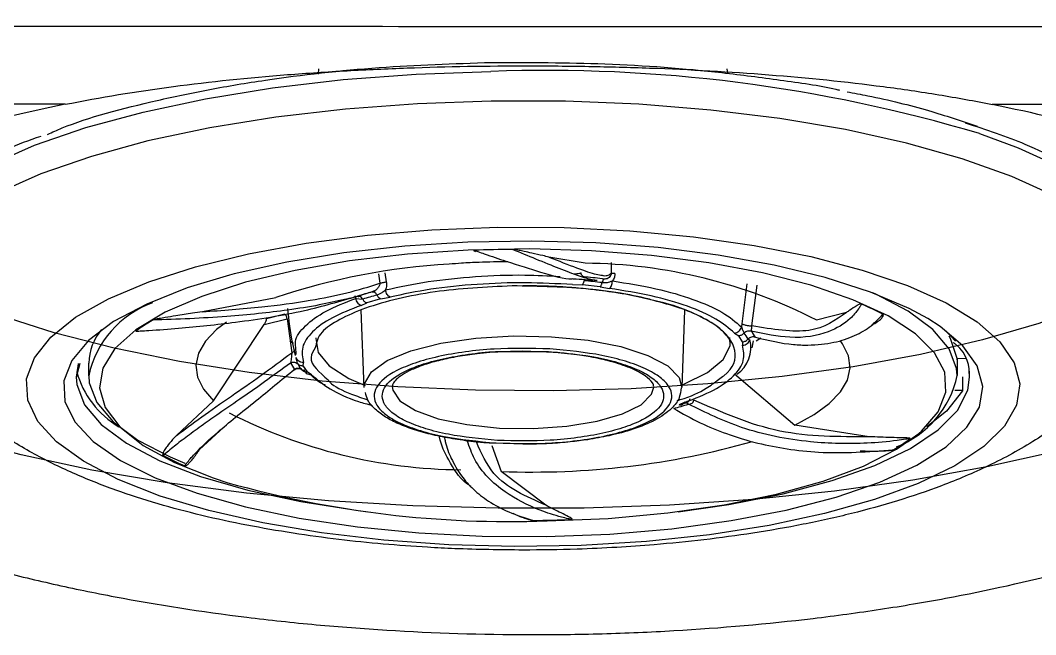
# Model space of a CAD drawing. Header units: inches. Extents: x 0 to 84, y -22 to 124.
# Drawn here: x 43.587 to 45.189, y 78.53 to 79.499 of the extents above; entities that cross this region are included whole.
import ezdxf

# ---------------------------------------------------------------- set-up
doc = ezdxf.new("R2010")
doc.units = ezdxf.units.IN
doc.header["$MEASUREMENT"] = 0
doc.layers.add('1', color=4, linetype='Continuous')
doc.layers.add('BDIM_CYAN', color=4, linetype='Continuous')

# ---------------------------------------------------------------- blocks, each defined once
blk = doc.blocks.new('2020 RELAY')
at = {"color": 8, "linetype": 'Continuous', "lineweight": 25, "flags": 128}
for points in [[(45.4892, 78.7622), (45.4864, 78.7245), (45.4699, 78.687), (45.4399, 78.6503), (45.3966, 78.6149), (45.3407, 78.5812), (45.2728, 78.5497), (45.1939, 78.5207), (45.1048, 78.4946), (45.0068, 78.4718), (44.901, 78.4524), (44.7888, 78.4369), (44.6716, 78.4253), (44.5508, 78.4178), (44.4281, 78.4145), (44.3048, 78.4154), (44.1827, 78.4206), (44.0631, 78.4299), (43.9477, 78.4433), (43.8378, 78.4606), (43.7349, 78.4815), (43.6403, 78.5059), (43.5551, 78.5333)], [(45.7057, 78.6426), (45.7035, 78.606), (45.688, 78.5647), (45.6587, 78.5242), (45.616, 78.4847), (45.5603, 78.4469), (45.4922, 78.411), (45.4124, 78.3774), (45.3217, 78.3466), (45.2212, 78.3188), (45.1119, 78.2944), (44.995, 78.2735), (44.8716, 78.2564), (44.7431, 78.2433), (44.6109, 78.2344), (44.4764, 78.2297), (44.3409, 78.2292), (44.206, 78.233), (44.0731, 78.2411), (43.9435, 78.2533), (43.8186, 78.2696), (43.6998, 78.2896), (43.5883, 78.3134), (43.4853, 78.3405)]]:
    blk.add_lwpolyline(points, dxfattribs=at)
at = {"layer": '1', "color": 3, "linetype": 'Continuous', "lineweight": 25}
for points, knots in [([(46.0409, 78.9887), (45.7893, 78.9886), (45.2784, 78.9883), (44.5009, 78.9884), (43.7009, 78.9887), (42.8784, 78.9893), (41.856, 78.9904), (40.6633, 78.9922), (39.33, 78.9948), (38.4633, 78.9973), (38.0409, 78.9985)], [0, 0, 0, 0, 0.0943803, 0.1915681, 0.2915658, 0.3943756, 0.5, 0.6749705, 0.841634, 1, 1, 1, 1]), ([(43.6577, 78.8661), (43.713, 78.8773), (43.7698, 78.8865), (43.8867, 78.9019), (43.9467, 78.908), (44.0393, 78.9153), (44.0708, 78.9174), (44.1338, 78.9209), (44.1654, 78.9223), (44.2604, 78.9258), (44.324, 78.9268), (44.4196, 78.9268), (44.4516, 78.9265), (44.5156, 78.9254), (44.5477, 78.9245), (44.6438, 78.921), (44.7065, 78.9175), (44.8293, 78.9079), (44.8895, 78.9018), (44.9779, 78.8902), (45.0071, 78.8859), (45.0645, 78.8765), (45.0926, 78.8714), (45.1204, 78.8658)], [0, 0, 0, 0, 0.125, 0.125, 0.25, 0.25, 0.3125, 0.3125, 0.375, 0.375, 0.5, 0.5, 0.5625, 0.5625, 0.625, 0.625, 0.75, 0.75, 0.875, 0.875, 0.9375, 0.9375, 1, 1, 1, 1]), ([(43.6577, 78.8661), (43.371, 78.8663), (42.7976, 78.8668), (41.9375, 78.8677), (41.1497, 78.8687), (40.6486, 78.8695), (40.4342, 78.8699)], [0, 0, 0, 0, 0.266821, 0.533639, 0.800458, 1, 1, 1, 1]), ([(43.6577, 78.8661), (43.5926, 78.853), (43.5314, 78.8383), (43.4453, 78.8143), (43.4175, 78.8059), (43.3773, 78.7928), (43.3642, 78.7883), (43.3384, 78.7792), (43.3257, 78.7746), (43.2644, 78.7512), (43.2206, 78.7316), (43.1629, 78.7009), (43.145, 78.6905), (43.12, 78.6745), (43.1121, 78.6691), (43.0968, 78.6582), (43.0895, 78.6527), (43.055, 78.6251), (43.0336, 78.6028), (43.0104, 78.5688), (43.0041, 78.5573), (42.9947, 78.5343), (42.9915, 78.5226), (42.9865, 78.4876), (42.9895, 78.4644), (43.0073, 78.4183), (43.0221, 78.3954), (43.0642, 78.3495), (43.0909, 78.3273), (43.1548, 78.2839), (43.1922, 78.2628), (43.2458, 78.2371), (43.2568, 78.232), (43.2795, 78.222), (43.2911, 78.2171), (43.3267, 78.2025), (43.3515, 78.193), (43.4291, 78.1656), (43.4851, 78.1484), (43.5756, 78.1246), (43.607, 78.117), (43.6708, 78.1027), (43.7034, 78.096), (43.8031, 78.0771), (43.8722, 78.0664), (43.962, 78.0553), (43.9801, 78.0532), (44.0167, 78.0493), (44.0352, 78.0474), (44.0906, 78.0424), (44.1277, 78.0395), (44.2396, 78.0326), (44.3148, 78.0302), (44.4096, 78.03), (44.4286, 78.0301), (44.4667, 78.0306), (44.4858, 78.031), (44.5429, 78.0326), (44.5806, 78.0342), (44.6925, 78.0407), (44.7657, 78.0471), (44.8554, 78.0578), (44.8732, 78.0601), (44.9087, 78.0649), (44.9264, 78.0674), (44.9789, 78.0754), (45.0131, 78.0812), (45.1131, 78.0998), (45.1764, 78.1139), (45.2665, 78.1374), (45.2957, 78.1456), (45.3524, 78.1628), (45.3795, 78.1717), (45.4573, 78.1992), (45.5044, 78.2186), (45.5681, 78.2491), (45.5881, 78.2595), (45.6164, 78.2755), (45.6255, 78.2809), (45.6429, 78.2918), (45.6512, 78.2972), (45.6912, 78.3245), (45.7175, 78.3468), (45.7485, 78.3808), (45.7574, 78.3923), (45.7686, 78.4097), (45.772, 78.4156), (45.7779, 78.4272), (45.7805, 78.4331), (45.7915, 78.4622), (45.7942, 78.4854), (45.7891, 78.5202), (45.7859, 78.5318), (45.7764, 78.555), (45.77, 78.5667), (45.7464, 78.6012), (45.7248, 78.6236), (45.6838, 78.6565), (45.6686, 78.6673), (45.6437, 78.6834), (45.635, 78.6887), (45.6169, 78.6993), (45.6074, 78.7046), (45.5587, 78.7305), (45.5148, 78.7502), (45.4418, 78.7782), (45.4162, 78.7872), (45.3628, 78.8047), (45.3347, 78.8132), (45.2474, 78.8378), (45.1856, 78.8526), (45.1203, 78.8658)], [0, 0, 0, 0, 0.03125, 0.03125, 0.046875, 0.046875, 0.054688, 0.054688, 0.0625, 0.0625, 0.09375, 0.09375, 0.109375, 0.109375, 0.117188, 0.117188, 0.125, 0.125, 0.15625, 0.15625, 0.171875, 0.171875, 0.1875, 0.1875, 0.21875, 0.21875, 0.25, 0.25, 0.28125, 0.28125, 0.3125, 0.3125, 0.320313, 0.320313, 0.328125, 0.328125, 0.34375, 0.34375, 0.375, 0.375, 0.390625, 0.390625, 0.40625, 0.40625, 0.4375, 0.4375, 0.445312, 0.445312, 0.453125, 0.453125, 0.46875, 0.46875, 0.5, 0.5, 0.507812, 0.507812, 0.515625, 0.515625, 0.53125, 0.53125, 0.5625, 0.5625, 0.570312, 0.570312, 0.578125, 0.578125, 0.59375, 0.59375, 0.625, 0.625, 0.640625, 0.640625, 0.65625, 0.65625, 0.6875, 0.6875, 0.703125, 0.703125, 0.710937, 0.710937, 0.71875, 0.71875, 0.75, 0.75, 0.765625, 0.765625, 0.773437, 0.773437, 0.78125, 0.78125, 0.8125, 0.8125, 0.828125, 0.828125, 0.84375, 0.84375, 0.875, 0.875, 0.890625, 0.890625, 0.898437, 0.898437, 0.90625, 0.90625, 0.9375, 0.9375, 0.953125, 0.953125, 0.96875, 0.96875, 1, 1, 1, 1]), ([(45.8963, 78.8661), (45.7356, 78.866), (45.477, 78.8659), (45.2183, 78.8658), (45.1203, 78.8658)], [0, 0, 0, 0, 0.621034, 1, 1, 1, 1])]:
    blk.add_open_spline(points, degree=3, knots=knots, dxfattribs=at)
at = {"layer": 'BDIM_CYAN'}
for p, q in [((44.0572, 78.9135), (44.0579, 78.9222)), ((44.7017, 78.9223), (44.7023, 78.915)), ((44.4779, 78.6155), (44.4207, 78.6254)), ((44.5188, 78.6165), (44.519, 78.6)), ((44.152, 78.5991), (44.1542, 78.5839)), ((44.162, 78.6006), (44.1641, 78.5861)), ((44.4582, 78.5819), (44.4736, 78.5814)), ((44.5017, 78.5785), (44.4736, 78.5814)), ((44.5017, 78.5785), (44.5166, 78.5758)), ((44.733, 78.583), (44.7253, 78.5202)), ((44.741, 78.5167), (44.7491, 78.5812)), ((43.9899, 78.5613), (43.874, 78.5391)), ((44.1144, 78.5646), (44.1161, 78.5601)), ((44.1241, 78.5623), (44.124, 78.5654)), ((44.144, 78.5705), (44.1466, 78.5725)), ((44.1552, 78.5594), (44.1701, 78.5622)), ((44.1161, 78.5601), (44.1271, 78.5588)), ((44.1245, 78.549), (44.1333, 78.553)), ((44.1552, 78.5594), (44.1333, 78.553)), ((44.0041, 78.5352), (43.9754, 78.5281)), ((44.1294, 78.4197), (44.1248, 78.5417)), ((44.6349, 78.5416), (44.6304, 78.4198)), ((44.8901, 78.5379), (44.8432, 78.526)), ((43.8918, 78.3985), (43.9714, 78.5189)), ((43.9714, 78.5189), (44.0076, 78.5281)), ((44.0076, 78.5281), (44.015, 78.4744)), ((44.7253, 78.5202), (44.7246, 78.5152)), ((44.7136, 78.5055), (44.7202, 78.501)), ((44.7264, 78.4917), (44.7202, 78.501)), ((44.7549, 78.4976), (44.7479, 78.4928)), ((45.0624, 78.4926), (45.047, 78.5091)), ((44.0176, 78.4891), (44.0118, 78.4927)), ((44.0218, 78.4718), (44.0213, 78.4832)), ((44.7264, 78.4917), (44.7264, 78.4862)), ((44.7431, 78.4935), (44.741, 78.4823)), ((44.0225, 78.4661), (44.0224, 78.4663)), ((44.0226, 78.4646), (44.0237, 78.4634)), ((44.3583, 78.4763), (44.4199, 78.4764)), ((44.4171, 78.4754), (44.3799, 78.4768)), ((45.0645, 78.4659), (45.0787, 78.4655)), ((45.0647, 78.4659), (45.0649, 78.4601)), ((43.6806, 78.4576), (43.6751, 78.436)), ((43.6948, 78.4383), (43.6948, 78.458)), ((44.0333, 78.4535), (44.0334, 78.459)), ((44.0333, 78.4535), (44.0396, 78.4442)), ((45.0649, 78.4582), (45.0649, 78.4385)), ((43.6948, 78.4383), (43.6957, 78.4272)), ((44.0461, 78.4398), (44.0396, 78.4442)), ((44.7134, 78.4414), (44.8088, 78.3605)), ((45.0734, 78.4367), (45.0734, 78.4143)), ((45.0846, 78.4362), (45.0838, 78.4471)), ((44.1738, 78.4237), (44.1736, 78.4213)), ((45.0734, 78.4149), (45.0611, 78.4152)), ((43.8918, 78.3985), (43.8332, 78.3439)), ((44.6353, 78.3963), (44.6265, 78.3922)), ((44.6346, 78.3954), (44.6363, 78.3962)), ((43.8697, 78.322), (43.9079, 78.3571)), ((44.926, 78.3421), (44.8088, 78.3605)), ((44.3308, 78.328), (44.3455, 78.2873)), ((44.3799, 78.3301), (44.3368, 78.3318)), ((44.4157, 78.2342), (44.3455, 78.2873))]:
    blk.add_line(p, q, dxfattribs=at)
at = {"layer": 'BDIM_CYAN', "flags": 128}
for points in [[(43.3814, 78.5851), (43.3809, 78.5905), (43.3854, 78.6285), (43.4039, 78.6661), (43.4361, 78.7027), (43.4815, 78.7378), (43.5395, 78.7709), (43.6094, 78.8016), (43.69, 78.8294), (43.7804, 78.854), (43.8791, 78.875), (43.9849, 78.8921), (44.0963, 78.905), (44.2116, 78.9137), (44.3292, 78.9178)], [(44.3299, 78.8713), (44.2137, 78.8671), (44.0999, 78.8586), (43.99, 78.8458), (43.8856, 78.829), (43.7881, 78.8083), (43.6989, 78.784), (43.6193, 78.7565), (43.5503, 78.7262), (43.493, 78.6935), (43.4482, 78.6589), (43.4164, 78.6227), (43.3981, 78.5857), (43.3937, 78.5482), (43.403, 78.5108), (43.4069, 78.5027)], [(45.353, 78.5034), (45.3542, 78.5057), (45.3655, 78.543), (45.3631, 78.5805), (45.3468, 78.6177), (45.317, 78.654), (45.274, 78.6888), (45.2185, 78.7219), (45.1511, 78.7525), (45.073, 78.7804), (44.9851, 78.8051), (44.8888, 78.8264), (44.7852, 78.8438), (44.676, 78.8571), (44.5627, 78.8662), (44.4468, 78.871), (44.3299, 78.8713)], [(45.0999, 78.82), (45.1611, 78.7975), (45.2293, 78.7665), (45.2856, 78.733), (45.3291, 78.6977), (45.3594, 78.661), (45.3758, 78.6233), (45.3783, 78.5856)], [(44.3402, 78.6722), (44.4449, 78.6717), (44.5484, 78.6667), (44.649, 78.6573), (44.7448, 78.6437), (44.834, 78.6261), (44.9151, 78.6048), (44.9867, 78.5803), (45.0475, 78.5529), (45.0963, 78.5232), (45.1324, 78.4916), (45.155, 78.4588), (45.1638, 78.4252), (45.1586, 78.3917), (45.1395, 78.3586), (45.1069, 78.3266), (45.0613, 78.2963), (45.0035, 78.2683), (44.9346, 78.243), (44.8558, 78.2208), (44.7685, 78.2022), (44.6743, 78.1875), (44.5748, 78.177), (44.4718, 78.1708), (44.3672, 78.1691), (44.2628, 78.1718), (44.1605, 78.1791), (44.0622, 78.1906), (43.9695, 78.2062), (43.8841, 78.2257), (43.8075, 78.2486), (43.7412, 78.2747), (43.6863, 78.3033), (43.6438, 78.334), (43.6143, 78.3663), (43.5986, 78.3995), (43.5968, 78.4332), (43.609, 78.4666), (43.6349, 78.4991), (43.6741, 78.5303), (43.7259, 78.5596), (43.7894, 78.5863), (43.8634, 78.6101), (43.9467, 78.6305), (44.0376, 78.6472), (44.1347, 78.6599), (44.2361, 78.6682), (44.3402, 78.6722)], [(45.0184, 78.5282), (44.9891, 78.5441), (44.9283, 78.5701), (44.8568, 78.5931), (44.7761, 78.6127), (44.6876, 78.6285), (44.5932, 78.6402), (44.4946, 78.6475), (44.3938, 78.6504), (44.2927, 78.6487), (44.1933, 78.6426), (44.0975, 78.632), (44.0072, 78.6173), (43.9242, 78.5987), (43.9168, 78.5968)], [(45.0042, 78.3472), (45.0087, 78.351), (45.0349, 78.3812), (45.0472, 78.4123), (45.0452, 78.4436), (45.029, 78.4745), (44.999, 78.5043), (44.9559, 78.5324), (44.9004, 78.5581), (44.8338, 78.581), (44.7576, 78.6006), (44.6733, 78.6163), (44.5828, 78.628), (44.4879, 78.6353), (44.3908, 78.6381), (44.2934, 78.6363), (44.1978, 78.6299), (44.1062, 78.6192), (44.0203, 78.6043), (43.9422, 78.5856), (43.8733, 78.5634), (43.8153, 78.5382), (43.7692, 78.5106), (43.7362, 78.4811), (43.717, 78.4504), (43.7118, 78.4191), (43.7209, 78.3879), (43.744, 78.3575), (43.7807, 78.3285), (43.8302, 78.3015), (43.8913, 78.2771), (43.9142, 78.2696)], [(43.9168, 78.5968), (43.8501, 78.5766), (43.7862, 78.5513), (43.7339, 78.5235), (43.6942, 78.4936), (43.6679, 78.4622), (43.6554, 78.43), (43.6569, 78.3975), (43.6726, 78.3653), (43.702, 78.3343), (43.7447, 78.3048), (43.7997, 78.2775), (43.8659, 78.2529), (43.9422, 78.2316), (44.027, 78.2139), (44.1187, 78.2001), (44.2155, 78.1905), (44.3154, 78.1854), (44.4166, 78.1848)], [(44.4598, 78.599), (44.4622, 78.5991), (44.4646, 78.5993), (44.4668, 78.5994), (44.4688, 78.5997), (44.4703, 78.5999), (44.4713, 78.6002), (44.4717, 78.6004), (44.4715, 78.6006)], [(45.0649, 78.4385), (45.064, 78.4497), (45.0521, 78.4808), (45.0265, 78.5111), (44.9878, 78.5399), (44.9367, 78.5666), (44.9317, 78.5688)], [(43.912, 78.5228), (43.8966, 78.511), (43.8789, 78.4928), (43.8678, 78.474), (43.8636, 78.4549), (43.8662, 78.4358), (43.8757, 78.4169), (43.8918, 78.3985)], [(44.4166, 78.1848), (44.5171, 78.1887), (44.6149, 78.1971), (44.7082, 78.2098), (44.7951, 78.2265), (44.8738, 78.2469), (44.943, 78.2706), (45.0012, 78.2972), (45.0473, 78.3262), (45.0804, 78.3569), (45.0999, 78.3888), (45.1054, 78.4213), (45.0967, 78.4536), (45.0741, 78.4853), (45.038, 78.5157), (45.0184, 78.5282)], [(44.0533, 78.4979), (44.0531, 78.4969), (44.0565, 78.475), (44.0741, 78.4537), (44.1051, 78.4341), (44.131, 78.423)], [(44.1294, 78.4197), (44.1298, 78.4256), (44.1407, 78.4446), (44.1655, 78.4623), (44.2028, 78.4776), (44.2503, 78.4896), (44.3054, 78.4975), (44.3648, 78.501), (44.4251, 78.4998), (44.4827, 78.4941), (44.5344, 78.4841), (44.5771, 78.4703), (44.6084, 78.4538), (44.6263, 78.4352), (44.6304, 78.4198)], [(44.6288, 78.4231), (44.6339, 78.425), (44.6712, 78.4434), (44.6958, 78.4639), (44.7067, 78.4856), (44.7064, 78.4983)], [(45.0518, 78.5009), (45.054, 78.4972), (45.0645, 78.4659)], [(44.8088, 78.3605), (44.8391, 78.377), (44.8632, 78.3945), (44.8809, 78.4127), (44.8919, 78.4315), (44.8962, 78.4506), (44.8935, 78.4697), (44.8841, 78.4886), (44.8806, 78.4932)], [(45.0645, 78.4659), (45.0649, 78.4595), (45.0649, 78.4582)], [(43.6784, 78.4576), (43.6781, 78.4568), (43.6751, 78.436)], [(43.6751, 78.436), (43.6761, 78.4245), (43.6883, 78.3925), (43.7146, 78.3613), (43.7545, 78.3317), (43.8071, 78.3042), (43.8713, 78.2794), (43.9459, 78.2577), (44.0294, 78.2397), (44.12, 78.2257), (44.1352, 78.2239)], [(44.6246, 78.2239), (44.7047, 78.2353), (44.7904, 78.2522), (44.8678, 78.2729), (44.9352, 78.2968), (44.9913, 78.3236), (45.0349, 78.3527), (45.0652, 78.3835), (45.0816, 78.4154), (45.0846, 78.4362)], [(43.6957, 78.4272), (43.7076, 78.396), (43.7332, 78.3657), (43.772, 78.3369), (43.8231, 78.3102), (43.8462, 78.3004)], [(44.1736, 78.4213), (44.1743, 78.4156), (44.1856, 78.3987), (44.2101, 78.3834), (44.2462, 78.3705), (44.2914, 78.3612), (44.3427, 78.3558), (44.3964, 78.355), (44.4491, 78.3586), (44.497, 78.3665), (44.5369, 78.3781), (44.5662, 78.3926), (44.5827, 78.4091), (44.5861, 78.4201)], [(45.0734, 78.4143), (45.0479, 78.3824), (45.0173, 78.3579)], [(44.4178, 78.2093), (44.5145, 78.2134), (44.6084, 78.222), (44.6974, 78.2348), (44.7796, 78.2517), (44.8533, 78.2722), (44.9169, 78.2959), (44.9691, 78.3224), (45.0042, 78.3472)]]:
    blk.add_lwpolyline(points, dxfattribs=at)
at = {"layer": 'BDIM_CYAN'}
for centre, radius, start, end in [((44.4176, 76.5302), 2.3893, 73.4066, 92.1189), ((44.38, 76.58), 2.0574, 90.4602, 92.139), ((44.3246, 77.5642), 1.0518, 93.344, 108.558), ((44.4696, 77.7918), 0.8238, 63.0256, 89.4221), ((44.3896, 77.5828), 1.0149, 83.2547, 84.9439), ((44.3893, 77.6089), 0.9829, 83.2547, 84.9439), ((44.2793, 78.0549), 0.5335, 104.9075, 107.5011), ((44.2824, 78.0661), 0.5167, 104.9075, 107.5011), ((43.8481, 78.4054), 0.1568, 109.6507, 167.8912), ((44.7195, 78.099), 0.4922, 62.3861, 66.7433), ((43.9468, 78.2677), 0.2992, 120.3445, 126.4189), ((44.015, 78.511), 0.00438, 125.878, 186.3508), ((43.7793, 78.4562), 0.0845, 139.4228, 178.7866), ((44.6818, 78.4672), 0.0606, 28.3933, 39.2255), ((44.6916, 78.469), 0.0626, 28.3934, 39.2254), ((44.6883, 78.4826), 0.0511, 304.6768, 14.3956), ((44.0681, 78.4881), 0.0626, 208.3941, 219.224), ((44.0779, 78.4856), 0.0606, 208.3935, 219.2254), ((43.8154, 78.4826), 0.1446, 195.0376, 239.7223), ((44.9141, 78.4703), 0.1542, 290.8308, 348.0963), ((44.4805, 78.9022), 0.5335, 284.9075, 287.501), ((44.2902, 79.1137), 0.8238, 243.0256, 269.4221), ((44.813, 78.5798), 0.2992, 300.3445, 306.4189), ((44.3953, 79.556), 1.2696, 267.7524, 285.8383), ((44.0402, 78.7485), 0.4922, 242.3857, 246.7433), ((44.359, 79.8522), 1.6439, 254.3025, 272.0493), ((44.3798, 80.2675), 2.0574, 270.4601, 272.139)]:
    blk.add_arc(centre, radius, start, end, dxfattribs=at)
for points, knots in [([(43.6298, 78.8187), (43.6373, 78.8221), (43.6838, 78.8432), (43.7741, 78.8664), (43.8847, 78.8901), (43.9999, 78.9091), (44.1481, 78.9261), (44.2707, 78.9302), (44.3302, 78.9322)], [0, 0, 0, 0, 0.048613, 0.298477, 0.420958, 0.543463, 0.77837, 1, 1, 1, 1]), ([(44.3302, 78.9322), (44.39, 78.9322), (44.5132, 78.9321), (44.6666, 78.9203), (44.7858, 78.9045), (44.8491, 78.8957), (44.8775, 78.8889), (44.8794, 78.8885)], [0, 0, 0, 0, 0.3120456, 0.6427827, 0.8152293, 0.987712, 1, 1, 1, 1]), ([(44.8911, 78.886), (44.9021, 78.8839), (44.9478, 78.8754), (45.0181, 78.8578), (45.0714, 78.8401), (45.0964, 78.8318)], [0, 0, 0, 0, 0.144167, 0.598044, 1, 1, 1, 1]), ([(45.0776, 78.837), (45.1104, 78.8262), (45.1663, 78.8078), (45.2272, 78.7771), (45.2857, 78.7402), (45.3254, 78.7091), (45.3348, 78.6869), (45.3356, 78.6848)], [0, 0, 0, 0, 0.256578, 0.437168, 0.617796, 0.964151, 1, 1, 1, 1]), ([(43.5234, 78.7704), (43.5367, 78.7792), (43.5625, 78.7961), (43.601, 78.8096), (43.6195, 78.8161)], [0, 0, 0, 0, 0.518101, 1, 1, 1, 1]), ([(44.3032, 78.6359), (44.3031, 78.6359), (44.3028, 78.6359), (44.3025, 78.6359), (44.3023, 78.6358), (44.3022, 78.6357), (44.3022, 78.6354), (44.3031, 78.6349), (44.3042, 78.6346), (44.305, 78.6343)], [0, 0, 0, 0, 0.0472089, 0.0948813, 0.1380402, 0.1852088, 0.2658589, 0.5177262, 1, 1, 1, 1]), ([(44.3032, 78.6359), (44.3039, 78.6357), (44.3056, 78.6351), (44.3109, 78.6332), (44.3273, 78.6275), (44.3632, 78.6153), (44.4132, 78.6), (44.4482, 78.5897), (44.458, 78.5912), (44.4589, 78.5913)], [0, 0, 0, 0, 0.0094168, 0.0251547, 0.0754074, 0.247013, 0.5680042, 0.9604365, 1, 1, 1, 1]), ([(44.4207, 78.6254), (44.4176, 78.6261), (44.4092, 78.628), (44.3961, 78.631), (44.3833, 78.6339), (44.3737, 78.6358), (44.3678, 78.6371), (44.3639, 78.6373), (44.3635, 78.6373)], [0, 0, 0, 0, 0.191782, 0.518998, 0.728969, 0.85611, 0.98384, 1, 1, 1, 1]), ([(44.4967, 78.5883), (44.4943, 78.5885), (44.4874, 78.5891), (44.4683, 78.5953), (44.4385, 78.6065), (44.403, 78.6209), (44.376, 78.6321), (44.3635, 78.6373)], [0, 0, 0, 0, 0.115138, 0.33875, 0.571483, 0.801924, 1, 1, 1, 1]), ([(44.4207, 78.6254), (44.4361, 78.6193), (44.4666, 78.6073), (44.4922, 78.5985), (44.5019, 78.597), (44.5049, 78.5966)], [0, 0, 0, 0, 0.413246, 0.821018, 1, 1, 1, 1]), ([(44.3558, 78.618), (44.3407, 78.6178), (44.3161, 78.6174), (44.2853, 78.6158), (44.27, 78.6146), (44.2636, 78.6141)], [0, 0, 0, 0, 0.4826732, 0.7846062, 1, 1, 1, 1]), ([(44.1632, 78.5737), (44.1851, 78.5784), (44.2289, 78.5876), (44.3045, 78.5952), (44.3756, 78.5981), (44.42, 78.5958), (44.4385, 78.5949)], [0, 0, 0, 0, 0.269341, 0.538682, 0.808023, 1, 1, 1, 1]), ([(44.4791, 78.5937), (44.4781, 78.5938), (44.4763, 78.594), (44.4742, 78.5952), (44.4728, 78.5966), (44.4721, 78.5979), (44.4716, 78.5992), (44.4716, 78.6001), (44.4715, 78.6006)], [0, 0, 0, 0, 0.27767, 0.532627, 0.651875, 0.767289, 0.882123, 1, 1, 1, 1]), ([(44.5049, 78.5966), (44.5055, 78.5964), (44.5099, 78.5956), (44.5148, 78.5963), (44.5176, 78.5988), (44.519, 78.6)], [0, 0, 0, 0, 0.079767, 0.543646, 1, 1, 1, 1]), ([(44.519, 78.6), (44.519, 78.5993), (44.5189, 78.5979), (44.5179, 78.5954), (44.5159, 78.5929), (44.5126, 78.5909), (44.5101, 78.5907), (44.5088, 78.5906)], [0, 0, 0, 0, 0.111418, 0.230072, 0.482003, 0.743082, 1, 1, 1, 1]), ([(44.525, 78.5993), (44.5242, 78.5993), (44.5226, 78.5993), (44.5208, 78.5995), (44.5195, 78.5997), (44.5192, 78.5999), (44.519, 78.6)], [0, 0, 0, 0, 0.245337, 0.5, 0.754663, 1, 1, 1, 1]), ([(44.525, 78.5993), (44.5248, 78.5973), (44.5245, 78.5931), (44.5223, 78.5896), (44.5211, 78.5878)], [0, 0, 0, 0, 0.4591041, 1, 1, 1, 1]), ([(43.874, 78.5391), (43.9054, 78.5413), (43.9631, 78.5454), (44.0398, 78.5559), (44.1024, 78.5681), (44.1371, 78.5787), (44.1542, 78.5839)], [0, 0, 0, 0, 0.317509, 0.5834805, 0.7948327, 1, 1, 1, 1]), ([(44.3629, 78.5799), (44.3211, 78.5778), (44.2568, 78.5745), (44.1811, 78.5599), (44.1296, 78.5452), (44.0896, 78.5272), (44.0573, 78.5063), (44.054, 78.4906), (44.0522, 78.4822)], [0, 0, 0, 0, 0.263282, 0.405011, 0.549748, 0.694485, 0.836214, 1, 1, 1, 1]), ([(44.1542, 78.5839), (44.1541, 78.5832), (44.154, 78.5818), (44.1528, 78.5789), (44.1504, 78.5755), (44.1466, 78.5722), (44.1435, 78.571), (44.142, 78.5704)], [0, 0, 0, 0, 0.111469, 0.230184, 0.482261, 0.743373, 1, 1, 1, 1]), ([(44.1641, 78.5861), (44.1634, 78.5859), (44.1619, 78.5853), (44.1593, 78.5847), (44.1566, 78.5842), (44.155, 78.584), (44.1542, 78.5839)], [0, 0, 0, 0, 0.245337, 0.5, 0.754663, 1, 1, 1, 1]), ([(44.1641, 78.5861), (44.1644, 78.5842), (44.1649, 78.58), (44.1638, 78.5759), (44.1632, 78.5737)], [0, 0, 0, 0, 0.459354, 1, 1, 1, 1]), ([(44.4582, 78.5819), (44.4335, 78.5832), (44.3834, 78.5858), (44.3069, 78.583), (44.2334, 78.5756), (44.191, 78.5666), (44.1701, 78.5622)], [0, 0, 0, 0, 0.247011, 0.5, 0.752989, 1, 1, 1, 1]), ([(44.5861, 78.5566), (44.5739, 78.5597), (44.544, 78.5672), (44.4698, 78.5779), (44.405, 78.5791), (44.3629, 78.5799)], [0, 0, 0, 0, 0.194421, 0.476325, 1, 1, 1, 1]), ([(44.5861, 78.5567), (44.5832, 78.5576), (44.5666, 78.5625), (44.5338, 78.5682), (44.494, 78.5738), (44.4625, 78.5768), (44.439, 78.5784), (44.4219, 78.5792), (44.403, 78.5798), (44.3894, 78.5799), (44.3799, 78.58)], [0, 0, 0, 0, 0.054593, 0.302644, 0.495711, 0.639267, 0.743426, 0.818046, 0.871158, 1, 1, 1, 1]), ([(44.4966, 78.5878), (44.4904, 78.5884), (44.4782, 78.5896), (44.4652, 78.5903), (44.4589, 78.5906)], [0, 0, 0, 0, 0.508755, 1, 1, 1, 1]), ([(44.5048, 78.585), (44.5075, 78.585), (44.5132, 78.585), (44.5184, 78.5868), (44.5211, 78.5878)], [0, 0, 0, 0, 0.490746, 1, 1, 1, 1]), ([(44.5211, 78.5878), (44.5445, 78.584), (44.5914, 78.5764), (44.6497, 78.5592), (44.6969, 78.5388), (44.7154, 78.523), (44.7246, 78.5152)], [0, 0, 0, 0, 0.25, 0.5, 0.75, 1, 1, 1, 1]), ([(43.7692, 78.5084), (43.77, 78.5085), (43.7723, 78.5086), (43.779, 78.509), (43.8004, 78.5103), (43.8501, 78.514), (43.9331, 78.5228), (44.0309, 78.538), (44.0914, 78.5557), (44.1188, 78.5637)], [0, 0, 0, 0, 0.007325, 0.019566, 0.058651, 0.192116, 0.441769, 0.746986, 1, 1, 1, 1]), ([(44.142, 78.5704), (44.1283, 78.5661), (44.1142, 78.5617), (44.0988, 78.5584), (44.0983, 78.5583)], [0, 0, 0, 0, 0.968064, 1, 1, 1, 1]), ([(44.1231, 78.5647), (44.1184, 78.5634), (44.1137, 78.562), (44.1119, 78.5614), (44.1119, 78.5614)], [0, 0, 0, 0, 0.993319, 1, 1, 1, 1]), ([(44.1192, 78.5635), (44.1195, 78.5634), (44.1203, 78.5631), (44.1213, 78.5634), (44.1221, 78.5636)], [0, 0, 0, 0, 0.316824, 1, 1, 1, 1]), ([(44.1271, 78.5588), (44.1265, 78.5598), (44.1253, 78.5616), (44.123, 78.5633), (44.1213, 78.564), (44.1204, 78.5639), (44.1203, 78.5638)], [0, 0, 0, 0, 0.3197, 0.636687, 0.93355, 1, 1, 1, 1]), ([(44.1495, 78.5654), (44.1522, 78.5665), (44.157, 78.5686), (44.1613, 78.5722), (44.1632, 78.5737)], [0, 0, 0, 0, 0.571403, 1, 1, 1, 1]), ([(44.7136, 78.5055), (44.7048, 78.513), (44.687, 78.5283), (44.6412, 78.5482), (44.5845, 78.5649), (44.539, 78.5722), (44.5166, 78.5758)], [0, 0, 0, 0, 0.2470114, 0.5, 0.7529886, 1, 1, 1, 1]), ([(44.0983, 78.5583), (44.0852, 78.5554), (44.0563, 78.5489), (44.0106, 78.5417), (43.9617, 78.5358), (43.8901, 78.5293), (43.8346, 78.5273), (43.7957, 78.5259)], [0, 0, 0, 0, 0.140439, 0.3091, 0.459944, 0.620753, 1, 1, 1, 1]), ([(44.0213, 78.4832), (44.021, 78.4863), (44.0196, 78.4977), (44.0351, 78.5172), (44.066, 78.5406), (44.0994, 78.5536), (44.1161, 78.5601)], [0, 0, 0, 0, 0.107845, 0.40523, 0.702615, 1, 1, 1, 1]), ([(44.1245, 78.549), (44.1085, 78.5428), (44.0763, 78.5302), (44.0456, 78.5075), (44.0289, 78.4834), (44.0319, 78.4671), (44.0334, 78.459)], [0, 0, 0, 0, 0.247011, 0.5, 0.752989, 1, 1, 1, 1]), ([(44.7081, 78.4911), (44.7082, 78.491), (44.7084, 78.4904), (44.7056, 78.4966), (44.6991, 78.5046), (44.6854, 78.517), (44.6622, 78.531), (44.6285, 78.5455), (44.5999, 78.5531), (44.5861, 78.5567)], [0, 0, 0, 0, 0.015206, 0.098506, 0.227703, 0.359048, 0.5745316, 0.7963318, 1, 1, 1, 1]), ([(44.6884, 78.4323), (44.6913, 78.4343), (44.7122, 78.4484), (44.7209, 78.4784), (44.6966, 78.5122), (44.6515, 78.5364), (44.6173, 78.5497), (44.5923, 78.5553), (44.5861, 78.5566)], [0, 0, 0, 0, 0.047352, 0.338991, 0.630629, 0.787623, 0.947949, 1, 1, 1, 1]), ([(44.9139, 78.5512), (44.9137, 78.5509), (44.9132, 78.55), (44.9117, 78.5475), (44.9068, 78.5397), (44.8929, 78.5234), (44.8608, 78.504), (44.8071, 78.4946), (44.761, 78.5042), (44.7401, 78.5086)], [0, 0, 0, 0, 0.007325, 0.019566, 0.05865, 0.192116, 0.441769, 0.746986, 1, 1, 1, 1]), ([(44.9139, 78.5512), (44.9138, 78.5513), (44.9136, 78.5513), (44.9133, 78.5514), (44.913, 78.5514), (44.9125, 78.5514), (44.9117, 78.5513), (44.9094, 78.5506), (44.9034, 78.547), (44.8971, 78.5424), (44.8918, 78.5391), (44.8901, 78.5379)], [0, 0, 0, 0, 0.005501, 0.011055, 0.016084, 0.02158, 0.030977, 0.060324, 0.195274, 0.730604, 1, 1, 1, 1]), ([(43.874, 78.5391), (43.8688, 78.5383), (43.8548, 78.5361), (43.8352, 78.533), (43.8177, 78.5303), (43.8071, 78.5285), (43.801, 78.5273), (43.7978, 78.5266), (43.7962, 78.5261), (43.7958, 78.5259), (43.7957, 78.5259)], [0, 0, 0, 0, 0.191797, 0.519572, 0.729704, 0.856737, 0.930022, 0.970712, 0.992634, 1, 1, 1, 1]), ([(44.0076, 78.5281), (44.0075, 78.5288), (44.0074, 78.53), (44.007, 78.5315), (44.0065, 78.5326), (44.006, 78.5335), (44.0052, 78.5345), (44.0045, 78.5349), (44.0041, 78.5352)], [0, 0, 0, 0, 0.2502629, 0.3822316, 0.5148432, 0.6452868, 0.7710154, 1, 1, 1, 1]), ([(44.0209, 78.4701), (44.0194, 78.4764), (44.0135, 78.5009), (44.0108, 78.5258), (44.0087, 78.5444)], [0, 0, 0, 0, 0.255935, 1, 1, 1, 1]), ([(44.8901, 78.5379), (44.8728, 78.5257), (44.8379, 78.5009), (44.7735, 78.5114), (44.741, 78.5167)], [0, 0, 0, 0, 0.495173, 1, 1, 1, 1]), ([(44.7467, 78.4988), (44.767, 78.494), (44.7957, 78.4873), (44.8295, 78.4863), (44.8508, 78.4875), (44.8764, 78.4915), (44.9037, 78.5005), (44.9295, 78.5157), (44.9418, 78.5289), (44.9477, 78.5352)], [0, 0, 0, 0, 0.229238, 0.322198, 0.414546, 0.50635, 0.67863, 0.847274, 1, 1, 1, 1]), ([(44.9303, 78.5183), (44.9311, 78.5186), (44.9354, 78.5206), (44.9406, 78.5242), (44.9456, 78.5285), (44.9476, 78.5318), (44.9492, 78.5339), (44.9478, 78.535), (44.9477, 78.5352)], [0, 0, 0, 0, 0.082577, 0.454057, 0.692417, 0.836736, 0.981723, 1, 1, 1, 1]), ([(43.9714, 78.5189), (43.9723, 78.5202), (43.974, 78.5228), (43.9753, 78.5258), (43.9756, 78.5275), (43.9754, 78.5279), (43.9754, 78.5281)], [0, 0, 0, 0, 0.3557567, 0.7229201, 0.9162696, 1, 1, 1, 1]), ([(44.7246, 78.5152), (44.7249, 78.5144), (44.7253, 78.5133), (44.7259, 78.5114), (44.7267, 78.5094), (44.7276, 78.5071), (44.7284, 78.506), (44.7287, 78.5055)], [0, 0, 0, 0, 0.224307, 0.303573, 0.473827, 0.745729, 1, 1, 1, 1]), ([(44.7253, 78.5202), (44.7256, 78.52), (44.7261, 78.5197), (44.7276, 78.5191), (44.7296, 78.5185), (44.7321, 78.5179), (44.7346, 78.5174), (44.7371, 78.517), (44.7393, 78.5168), (44.7404, 78.5167), (44.741, 78.5167)], [0, 0, 0, 0, 0.112211, 0.235183, 0.366441, 0.502102, 0.637431, 0.767756, 0.88937, 1, 1, 1, 1]), ([(44.7401, 78.5086), (44.7402, 78.5089), (44.7403, 78.5094), (44.7406, 78.5109), (44.7407, 78.5125), (44.7409, 78.5139), (44.7409, 78.5153), (44.741, 78.5162), (44.741, 78.5167)], [0, 0, 0, 0, 0.277558, 0.532524, 0.651825, 0.767232, 0.882131, 1, 1, 1, 1]), ([(44.3799, 78.1634), (44.3439, 78.1638), (44.2935, 78.1643), (44.2201, 78.1681), (44.1588, 78.1726), (44.0878, 78.1799), (44.0158, 78.1898), (43.9434, 78.2023), (43.8721, 78.2177), (43.8031, 78.236), (43.7354, 78.2579), (43.6692, 78.2841), (43.6042, 78.316), (43.5417, 78.3548), (43.4854, 78.4), (43.4405, 78.4486), (43.4162, 78.4845), (43.4064, 78.5038), (43.4045, 78.5074)], [0, 0, 0, 0, 0.085293, 0.119557, 0.176025, 0.233724, 0.29488, 0.35878, 0.424051, 0.490435, 0.558183, 0.63013, 0.703906, 0.77979, 0.855467, 0.924502, 0.985682, 1, 1, 1, 1]), ([(45.3552, 78.5077), (45.3486, 78.4956), (45.3341, 78.469), (45.3005, 78.4273), (45.2521, 78.3808), (45.1892, 78.3354), (45.1166, 78.296), (45.0438, 78.2651), (44.9716, 78.2406), (44.8989, 78.2205), (44.8227, 78.2036), (44.7447, 78.1899), (44.666, 78.1792), (44.594, 78.1721), (44.527, 78.1674), (44.458, 78.1641), (44.4084, 78.1636), (44.3799, 78.1634)], [0, 0, 0, 0, 0.048145, 0.105639, 0.169721, 0.255549, 0.34241, 0.423257, 0.49479, 0.564996, 0.635566, 0.705197, 0.770478, 0.835017, 0.882366, 0.932544, 1, 1, 1, 1]), ([(44.7287, 78.5055), (44.7281, 78.5049), (44.727, 78.5036), (44.7248, 78.5023), (44.7225, 78.5013), (44.7209, 78.5011), (44.7202, 78.501)], [0, 0, 0, 0, 0.257259, 0.51339, 0.762603, 1, 1, 1, 1]), ([(44.7287, 78.5055), (44.7295, 78.5063), (44.7312, 78.5079), (44.7343, 78.5091), (44.7374, 78.5094), (44.7392, 78.5089), (44.7401, 78.5086)], [0, 0, 0, 0, 0.266689, 0.531115, 0.778754, 1, 1, 1, 1]), ([(44.0522, 78.4822), (44.0491, 78.4772), (44.0388, 78.4601), (44.0586, 78.4435), (44.0725, 78.4317)], [0, 0, 0, 0, 0.294628, 1, 1, 1, 1]), ([(44.4222, 78.4805), (44.3926, 78.4812), (44.3471, 78.4823), (44.288, 78.4762), (44.2456, 78.4688), (44.2088, 78.4587), (44.1711, 78.4431), (44.1434, 78.4202), (44.144, 78.3957), (44.162, 78.3768), (44.1852, 78.3632), (44.2167, 78.3514), (44.2652, 78.339), (44.309, 78.3349), (44.3375, 78.3322)], [0, 0, 0, 0, 0.119728, 0.18418, 0.25, 0.31582, 0.380272, 0.5, 0.619728, 0.68418, 0.75, 0.81582, 0.880272, 1, 1, 1, 1]), ([(44.6353, 78.3963), (44.6512, 78.4025), (44.6835, 78.4151), (44.7142, 78.4378), (44.7309, 78.4619), (44.7279, 78.4782), (44.7264, 78.4862)], [0, 0, 0, 0, 0.247012, 0.5, 0.752988, 1, 1, 1, 1]), ([(44.7351, 78.496), (44.7356, 78.4954), (44.7365, 78.4943), (44.7374, 78.495), (44.7378, 78.4953)], [0, 0, 0, 0, 0.571404, 1, 1, 1, 1]), ([(45.0846, 78.4361), (45.0838, 78.4536), (45.0829, 78.4722), (45.0597, 78.4898), (45.0584, 78.4907)], [0, 0, 0, 0, 0.945293, 1, 1, 1, 1]), ([(43.8332, 78.3439), (43.8457, 78.3533), (43.87, 78.3716), (43.9168, 78.404), (43.9654, 78.4377), (43.9987, 78.4623), (44.015, 78.4744)], [0, 0, 0, 0, 0.280747, 0.545552, 0.776817, 1, 1, 1, 1]), ([(44.015, 78.4744), (44.015, 78.4737), (44.015, 78.4722), (44.0148, 78.4691), (44.0144, 78.4652), (44.0138, 78.4611), (44.0133, 78.4592), (44.0131, 78.4583)], [0, 0, 0, 0, 0.111467, 0.230181, 0.482258, 0.743371, 1, 1, 1, 1]), ([(44.019, 78.4792), (44.019, 78.4788), (44.0192, 78.4781), (44.0184, 78.4768), (44.017, 78.4755), (44.0157, 78.4748), (44.015, 78.4744)], [0, 0, 0, 0, 0.245337, 0.5, 0.754663, 1, 1, 1, 1]), ([(44.0246, 78.4568), (44.0241, 78.4584), (44.0232, 78.4611), (44.0223, 78.4654), (44.0219, 78.4672)], [0, 0, 0, 0, 0.571399, 1, 1, 1, 1]), ([(44.3398, 78.3362), (44.3129, 78.3388), (44.2715, 78.3427), (44.2256, 78.3544), (44.1959, 78.3655), (44.1739, 78.3784), (44.1569, 78.3963), (44.1563, 78.4195), (44.1824, 78.4411), (44.2182, 78.4558), (44.2529, 78.4655), (44.2931, 78.4722), (44.3289, 78.4766), (44.3511, 78.4764), (44.3583, 78.4763)], [0, 0, 0, 0, 0.131383, 0.202109, 0.274336, 0.346562, 0.417288, 0.548671, 0.680054, 0.75078, 0.823007, 0.895234, 0.965959, 1, 1, 1, 1]), ([(44.3799, 78.4768), (44.3622, 78.4764), (44.3376, 78.4759), (44.3035, 78.4725), (44.277, 78.4687), (44.249, 78.4629), (44.2244, 78.4559), (44.2042, 78.448), (44.1891, 78.4398), (44.1792, 78.432), (44.1744, 78.4256), (44.1741, 78.4234), (44.1739, 78.4223)], [0, 0, 0, 0, 0.161261, 0.224179, 0.326122, 0.426988, 0.529921, 0.631038, 0.728764, 0.822607, 0.915199, 1, 1, 1, 1]), ([(44.3375, 78.3322), (44.3671, 78.3315), (44.4127, 78.3304), (44.4717, 78.3364), (44.5142, 78.3438), (44.5509, 78.354), (44.5887, 78.3696), (44.6164, 78.3924), (44.6158, 78.4169), (44.5977, 78.4358), (44.5745, 78.4495), (44.543, 78.4612), (44.4945, 78.4736), (44.4507, 78.4778), (44.4222, 78.4805)], [0, 0, 0, 0, 0.119728, 0.18418, 0.25, 0.31582, 0.380272, 0.5, 0.619728, 0.68418, 0.75, 0.81582, 0.880272, 1, 1, 1, 1]), ([(44.4199, 78.4764), (44.4469, 78.4739), (44.4883, 78.47), (44.5341, 78.4582), (44.5639, 78.4471), (44.5858, 78.4342), (44.6029, 78.4164), (44.6035, 78.3932), (44.5773, 78.3716), (44.5416, 78.3568), (44.5068, 78.3473), (44.4667, 78.3403), (44.4109, 78.3345), (44.3678, 78.3355), (44.3398, 78.3362)], [0, 0, 0, 0, 0.119728, 0.18418, 0.25, 0.31582, 0.380272, 0.5, 0.619728, 0.68418, 0.75, 0.81582, 0.880272, 1, 1, 1, 1]), ([(44.5861, 78.421), (44.586, 78.4227), (44.5857, 78.4262), (44.5744, 78.4382), (44.5511, 78.4505), (44.5205, 78.4607), (44.489, 78.4677), (44.4592, 78.4721), (44.436, 78.4748), (44.4217, 78.4752), (44.4171, 78.4754)], [0, 0, 0, 0, 0.150796, 0.311219, 0.474105, 0.626864, 0.756195, 0.857593, 0.954519, 1, 1, 1, 1]), ([(44.0131, 78.4583), (43.9993, 78.4482), (43.9736, 78.4293), (43.9354, 78.4027), (43.903, 78.3804), (43.8739, 78.36), (43.8501, 78.3428), (43.8286, 78.3264), (43.8177, 78.3171), (43.8121, 78.3123)], [0, 0, 0, 0, 0.1542714, 0.2889518, 0.4544243, 0.5750718, 0.7142254, 0.8527531, 1, 1, 1, 1]), ([(44.0197, 78.4485), (44.0196, 78.448), (44.0194, 78.4471), (44.0192, 78.447), (44.019, 78.4476), (44.0189, 78.4483), (44.0188, 78.4494), (44.0188, 78.4503), (44.0187, 78.4507)], [0, 0, 0, 0, 0.2775578, 0.5325236, 0.6518255, 0.7672317, 0.8821311, 1, 1, 1, 1]), ([(44.0306, 78.4476), (44.0298, 78.4482), (44.0282, 78.4492), (44.0247, 78.4495), (44.0215, 78.4487), (44.0199, 78.4476), (44.0191, 78.4471)], [0, 0, 0, 0, 0.275619, 0.5382159, 0.7809756, 1, 1, 1, 1]), ([(44.031, 78.4473), (44.0302, 78.4479), (44.0286, 78.4493), (44.0254, 78.45), (44.0223, 78.4497), (44.0205, 78.4489), (44.0197, 78.4485)], [0, 0, 0, 0, 0.266689, 0.531115, 0.778754, 1, 1, 1, 1]), ([(43.8459, 78.2962), (43.8461, 78.2965), (43.8465, 78.2971), (43.848, 78.299), (43.853, 78.3052), (43.8669, 78.3207), (43.8989, 78.3508), (43.9527, 78.3941), (43.9988, 78.4315), (44.0197, 78.4485)], [0, 0, 0, 0, 0.007325, 0.019566, 0.05865, 0.192116, 0.441769, 0.746986, 1, 1, 1, 1]), ([(44.031, 78.4473), (44.0316, 78.4468), (44.0328, 78.4457), (44.0349, 78.4447), (44.0372, 78.4442), (44.0388, 78.4442), (44.0396, 78.4442)], [0, 0, 0, 0, 0.257259, 0.51339, 0.762603, 1, 1, 1, 1]), ([(44.0351, 78.4473), (44.0348, 78.4472), (44.0344, 78.447), (44.0338, 78.4466), (44.0331, 78.4462), (44.0321, 78.4462), (44.0314, 78.4469), (44.031, 78.4473)], [0, 0, 0, 0, 0.224307, 0.303573, 0.473827, 0.745729, 1, 1, 1, 1]), ([(44.0682, 78.4232), (44.0675, 78.4235), (44.0563, 78.4284), (44.0505, 78.4343), (44.0451, 78.4398)], [0, 0, 0, 0, 0.0637886, 1, 1, 1, 1]), ([(44.0461, 78.4398), (44.055, 78.4323), (44.0732, 78.4171), (44.1077, 78.4008), (44.1346, 78.3934), (44.142, 78.3914)], [0, 0, 0, 0, 0.414829, 0.839696, 1, 1, 1, 1]), ([(44.0725, 78.4317), (44.0734, 78.4305), (44.0792, 78.4222), (44.1024, 78.4114), (44.1264, 78.4031), (44.1351, 78.4001)], [0, 0, 0, 0, 0.101338, 0.674068, 1, 1, 1, 1]), ([(44.6292, 78.4192), (44.6287, 78.4139), (44.6277, 78.4017), (44.6134, 78.3844), (44.5899, 78.3679), (44.5559, 78.3538), (44.5191, 78.3439), (44.4851, 78.3376), (44.4534, 78.3336), (44.4193, 78.3308), (44.394, 78.3303), (44.3799, 78.3301)], [0, 0, 0, 0, 0.085089, 0.19741, 0.347065, 0.491624, 0.618833, 0.721508, 0.799743, 0.887685, 1, 1, 1, 1]), ([(44.6232, 78.3992), (44.6248, 78.3997), (44.6437, 78.405), (44.6672, 78.4162), (44.6823, 78.4276), (44.6884, 78.4323)], [0, 0, 0, 0, 0.05492, 0.616175, 1, 1, 1, 1]), ([(44.3368, 78.3318), (44.3323, 78.3319), (44.3204, 78.3322), (44.2975, 78.3347), (44.2683, 78.3386), (44.2369, 78.3449), (44.2083, 78.3527), (44.1833, 78.3621), (44.1624, 78.3728), (44.1462, 78.3852), (44.1348, 78.3978), (44.1324, 78.4077), (44.1314, 78.4117)], [0, 0, 0, 0, 0.042241, 0.111912, 0.225386, 0.338608, 0.455643, 0.572799, 0.689068, 0.804482, 0.920395, 1, 1, 1, 1]), ([(44.6177, 78.3867), (44.6315, 78.3788), (44.6581, 78.3637), (44.7027, 78.3455), (44.7486, 78.3317), (44.7974, 78.3222), (44.8692, 78.3143), (44.9249, 78.3186), (44.9641, 78.3216)], [0, 0, 0, 0, 0.134858, 0.259599, 0.404069, 0.533562, 0.672142, 1, 1, 1, 1]), ([(44.639, 78.3979), (44.6388, 78.3977), (44.6369, 78.3958), (44.6347, 78.3949), (44.6327, 78.3939)], [0, 0, 0, 0, 0.071834, 1, 1, 1, 1]), ([(44.6327, 78.3939), (44.6333, 78.3945), (44.6344, 78.3956), (44.6367, 78.3958), (44.639, 78.3951), (44.6403, 78.394), (44.6409, 78.3934)], [0, 0, 0, 0, 0.266689, 0.531115, 0.778754, 1, 1, 1, 1]), ([(44.6409, 78.3934), (44.6419, 78.3935), (44.6439, 78.3936), (44.6463, 78.3947), (44.6478, 78.396), (44.6486, 78.3971), (44.6492, 78.3984), (44.6493, 78.3993), (44.6493, 78.3998)], [0, 0, 0, 0, 0.277554, 0.532524, 0.651828, 0.767234, 0.882133, 1, 1, 1, 1]), ([(44.9906, 78.339), (44.9897, 78.3389), (44.9875, 78.3386), (44.9807, 78.3375), (44.9593, 78.3346), (44.9096, 78.3301), (44.8267, 78.332), (44.7289, 78.3507), (44.6683, 78.3801), (44.6409, 78.3934)], [0, 0, 0, 0, 0.007325, 0.019566, 0.058651, 0.192116, 0.441769, 0.746986, 1, 1, 1, 1]), ([(44.926, 78.3421), (44.8785, 78.3419), (44.7825, 78.3414), (44.694, 78.3802), (44.6493, 78.3998)], [0, 0, 0, 0, 0.495173, 1, 1, 1, 1]), ([(43.8332, 78.3439), (43.8311, 78.3418), (43.8255, 78.3359), (43.819, 78.3281), (43.8143, 78.3212), (43.8122, 78.317), (43.8114, 78.3146), (43.8114, 78.3133), (43.8116, 78.3126), (43.812, 78.3124), (43.8121, 78.3123)], [0, 0, 0, 0, 0.191801, 0.519634, 0.729787, 0.856818, 0.93009, 0.970764, 0.992671, 1, 1, 1, 1]), ([(44.2977, 78.2637), (44.2954, 78.2653), (44.2794, 78.2758), (44.2639, 78.3027), (44.2507, 78.3283), (44.2481, 78.3425), (44.248, 78.343)], [0, 0, 0, 0, 0.084902, 0.586402, 0.984846, 1, 1, 1, 1]), ([(44.2559, 78.3414), (44.2563, 78.3391), (44.2586, 78.3269), (44.2669, 78.3062), (44.2813, 78.2808), (44.3012, 78.2585), (44.3261, 78.2392), (44.3574, 78.2223), (44.3831, 78.2143), (44.3963, 78.2102)], [0, 0, 0, 0, 0.032643, 0.173607, 0.337139, 0.48526, 0.639914, 0.815275, 1, 1, 1, 1]), ([(44.9906, 78.339), (44.9906, 78.3391), (44.9907, 78.3392), (44.9907, 78.3393), (44.9905, 78.3394), (44.9902, 78.3395), (44.9893, 78.3398), (44.9854, 78.3402), (44.9698, 78.3406), (44.9493, 78.341), (44.9319, 78.3418), (44.926, 78.3421)], [0, 0, 0, 0, 0.005501, 0.011055, 0.016084, 0.02158, 0.030977, 0.060324, 0.195274, 0.730604, 1, 1, 1, 1]), ([(43.8459, 78.2962), (43.846, 78.2962), (43.8461, 78.2961), (43.8464, 78.2961), (43.8468, 78.2961), (43.8472, 78.2962), (43.8481, 78.2964), (43.8504, 78.2977), (43.8564, 78.3035), (43.8626, 78.3118), (43.8679, 78.3194), (43.8697, 78.322)], [0, 0, 0, 0, 0.005501, 0.011055, 0.016084, 0.02158, 0.030977, 0.060324, 0.195274, 0.730604, 1, 1, 1, 1]), ([(44.4566, 78.2115), (44.4559, 78.2117), (44.4541, 78.2121), (44.4488, 78.2133), (44.4324, 78.2174), (44.3966, 78.2287), (44.3461, 78.2557), (44.3073, 78.2926), (44.2955, 78.3258), (44.292, 78.3357)], [0, 0, 0, 0, 0.008365, 0.022345, 0.066984, 0.219417, 0.504548, 0.853139, 1, 1, 1, 1]), ([(44.4157, 78.2342), (44.3847, 78.2477), (44.3348, 78.2695), (44.3143, 78.3161), (44.3065, 78.3338)], [0, 0, 0, 0, 0.6199316, 1, 1, 1, 1]), ([(44.9121, 78.3199), (44.9173, 78.3197), (44.9281, 78.3192), (44.9421, 78.3195), (44.9527, 78.32), (44.9588, 78.3206), (44.962, 78.321), (44.9635, 78.3213), (44.964, 78.3215), (44.9641, 78.3216)], [0, 0, 0, 0, 0.286514, 0.59858, 0.787237, 0.896074, 0.956503, 0.98906, 1, 1, 1, 1]), ([(44.4566, 78.2115), (44.4567, 78.2116), (44.4569, 78.2116), (44.4572, 78.2116), (44.4575, 78.2117), (44.4576, 78.2119), (44.4575, 78.2123), (44.4559, 78.2138), (44.4463, 78.2189), (44.432, 78.2257), (44.4198, 78.2321), (44.4157, 78.2342)], [0, 0, 0, 0, 0.0054864, 0.0110267, 0.0160424, 0.0215241, 0.0308969, 0.0601677, 0.194769, 0.7287144, 1, 1, 1, 1]), ([(44.364, 78.2214), (44.3647, 78.221), (44.3691, 78.2187), (44.3765, 78.2158), (44.385, 78.2128), (44.3903, 78.2112), (44.3935, 78.2105), (44.3953, 78.2102), (44.3961, 78.2102), (44.3963, 78.2102)], [0, 0, 0, 0, 0.075018, 0.479643, 0.72424, 0.865334, 0.943664, 0.985858, 1, 1, 1, 1])]:
    blk.add_open_spline(points, degree=3, knots=knots, dxfattribs=at)
for points in [[(44.4759, 78.5879), (44.4758, 78.5872), (44.4755, 78.5857), (44.4749, 78.5839), (44.4742, 78.5824), (44.4738, 78.5817), (44.4736, 78.5814)], [(44.5017, 78.5785), (44.502, 78.5788), (44.5026, 78.5794), (44.5034, 78.5809), (44.5041, 78.5827), (44.5045, 78.5842), (44.5048, 78.585)], [(44.5088, 78.5906), (44.5085, 78.5907), (44.5078, 78.5908), (44.5066, 78.5897), (44.5056, 78.5877), (44.505, 78.5859), (44.5048, 78.585)], [(44.5166, 78.5758), (44.5171, 78.5763), (44.5181, 78.5773), (44.5195, 78.5802), (44.5206, 78.5838), (44.5209, 78.5864), (44.5211, 78.5878)], [(44.142, 78.5704), (44.1427, 78.5705), (44.144, 78.5708), (44.146, 78.5698), (44.148, 78.568), (44.149, 78.5662), (44.1495, 78.5654)], [(44.1552, 78.5594), (44.1546, 78.5597), (44.1536, 78.5602), (44.1521, 78.5615), (44.1507, 78.5632), (44.1499, 78.5646), (44.1495, 78.5654)], [(44.1701, 78.5622), (44.1693, 78.5626), (44.1677, 78.5636), (44.1656, 78.5663), (44.1639, 78.5698), (44.1634, 78.5724), (44.1632, 78.5737)], [(44.1245, 78.549), (44.1235, 78.5494), (44.1216, 78.5502), (44.119, 78.5529), (44.117, 78.5563), (44.1164, 78.5588), (44.1161, 78.5601)], [(44.1271, 78.5588), (44.1275, 78.5581), (44.1283, 78.5567), (44.1298, 78.5551), (44.1315, 78.5538), (44.1327, 78.5533), (44.1333, 78.553)], [(44.7136, 78.5055), (44.7149, 78.5057), (44.7174, 78.5062), (44.7208, 78.5085), (44.7234, 78.5115), (44.7242, 78.5139), (44.7246, 78.5152)], [(44.7467, 78.4988), (44.7457, 78.4991), (44.7437, 78.4997), (44.7405, 78.4994), (44.7374, 78.4982), (44.7359, 78.4967), (44.7351, 78.496)], [(44.7264, 78.4917), (44.7272, 78.4918), (44.7289, 78.492), (44.7312, 78.4929), (44.7334, 78.4942), (44.7345, 78.4954), (44.7351, 78.496)], [(44.7264, 78.4862), (44.7277, 78.4864), (44.7303, 78.4867), (44.7338, 78.4888), (44.7365, 78.4917), (44.7374, 78.4941), (44.7378, 78.4953)], [(44.0334, 78.459), (44.032, 78.4591), (44.0294, 78.4592), (44.026, 78.461), (44.0232, 78.4637), (44.0224, 78.466), (44.0219, 78.4672)], [(44.0131, 78.4583), (44.0141, 78.4587), (44.016, 78.4596), (44.0193, 78.4596), (44.0223, 78.4587), (44.0239, 78.4574), (44.0246, 78.4568)], [(44.0333, 78.4535), (44.0325, 78.4535), (44.0309, 78.4535), (44.0285, 78.4542), (44.0264, 78.4552), (44.0252, 78.4563), (44.0246, 78.4568)], [(44.0461, 78.4398), (44.0448, 78.4398), (44.0423, 78.4398), (44.039, 78.4413), (44.0363, 78.4438), (44.0355, 78.4461), (44.0351, 78.4473)], [(44.6353, 78.3963), (44.6362, 78.3961), (44.6382, 78.3958), (44.6407, 78.3969), (44.6427, 78.3991), (44.6434, 78.4012), (44.6437, 78.4023)], [(44.6327, 78.3939), (44.6323, 78.3935), (44.6314, 78.3927), (44.6299, 78.392), (44.6282, 78.3918), (44.6271, 78.3921), (44.6265, 78.3922)]]:
    blk.add_open_spline(points, degree=3, dxfattribs=at)

msp = doc.modelspace()

# ---------------------------------------------------------------- block references
msp.add_blockref('2020 RELAY', (0, 0.5))

doc.saveas('drawing.dxf')
